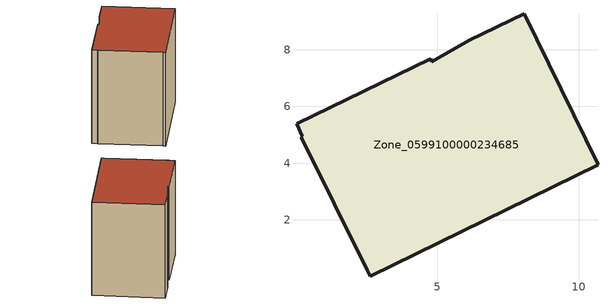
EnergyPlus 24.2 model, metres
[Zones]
Zone_0599100000234685
 floor ground (C_G): 0.26,4.95 0.05,5.38 4.78,7.68 4.81,7.57 6.14,8.34 8.07,9.27 10.67,3.94 2.65,0.01 2.54,0.23 0.21,4.92 z0
 wall outside (C_F): 8.07,9.27 6.14,8.34 4.81,7.57 4.78,7.68 0.05,5.38 0.26,4.95 0.21,4.92 2.54,0.23 2.65,0.01 10.67,3.94 8.07,9.27 z0:8.21
 roof outside (C_R): 2.65,0.01 10.67,3.94 8.07,9.27 6.14,8.34 4.81,7.57 4.78,7.68 0.05,5.38 0.26,4.95 0.21,4.92 2.54,0.23 z8.21
[BUILDING]
Pand.0599100000234685: North Axis=0; Terrain=City; Loads Convergence Tolerance Value=0.04; Temperature Convergence Tolerance Value=0.4; Solar Distribution=FullExterior; Maximum Number of Warmup Days=25; Minimum Number of Warmup Days=1
[Site:Location]
Rotterdam.The.Hague.AP_ZH_NLD Design_Conditions: Latitude=51.96; Longitude=4.45; Time Zone=1; Elevation=-4.5
[SITE:GROUNDTEMPERATURE:BUILDINGSURFACE]
18, 18, 18, 18, 18, 18, 18, 18, 18, 18, 18, 18
[MATERIAL] Thermal Absorptance=0.9; Solar Absorptance=0.7; Visible Absorptance=0.7
Name | Roughness | Thickness | Conductivity | Density | Specific Heat
G.TC.1965-1974 | MediumSmooth | 0.15 | 0.882353 | 540 | 1210
F.TC.1965-1974 | Rough | 0.3 | 0.697674 | 1920 | 840
R.TC.1965-1974 | MediumRough | 0.2 | 0.232558 | 1500 | 1000
[CONSTRUCTION]
C_G: G.TC.1965-1974
C_F: F.TC.1965-1974
C_R: R.TC.1965-1974
[ZONE]
Zone_0599100000234685: Type=1; Multiplier=1; Ceiling Height=Autocalculate; Volume=Autocalculate; Floor Area=autocalculate; Part of Total Floor Area=Yes
[ZONEINFILTRATION:DESIGNFLOWRATE]
Infil_Zone_0599100000234685: Zone or ZoneList or Space or SpaceList=Zone_0599100000234685; Schedule=AlwaysOn; Design Flow Rate Calculation Method=Flow/Area; Flow Rate per Floor Area=0.003; Constant Term Coefficient=1; Temperature Term Coefficient=0; Velocity Term Coefficient=0; Velocity Squared Term Coefficient=0
[HVACTEMPLATE:ZONE:IDEALLOADSAIRSYSTEM]
Zone_0599100000234685: Maximum Heating Supply Air Temperature=50; Minimum Cooling Supply Air Temperature=13; Maximum Heating Supply Air Humidity Ratio=0.0156; Minimum Cooling Supply Air Humidity Ratio=0.0077; Heating Limit=NoLimit; Cooling Limit=NoLimit; Dehumidification Control Type=ConstantSensibleHeatRatio; Cooling Sensible Heat Ratio=0.7; Dehumidification Setpoint=60; Humidification Control Type=None; Humidification Setpoint=30; Outdoor Air Method=None; Outdoor Air Flow Rate per Person=0.00944; Outdoor Air Flow Rate per Zone Floor Area=0; Outdoor Air Flow Rate per Zone=0; Demand Controlled Ventilation Type=None; Outdoor Air Economizer Type=NoEconomizer; Heat Recovery Type=None; Sensible Heat Recovery Effectiveness=0.7; Latent Heat Recovery Effectiveness=0.65
[ZONECONTROL:THERMOSTAT]
ThermostatControl_Zone_0599100000234685: Zone or ZoneList=Zone_0599100000234685; Control Type Schedule=DualSetpointControlType; Control 1=Thermostat_Zone_0599100000234685; Temperature Difference Between Cutout And Setpoint=0
[THERMOSTATSETPOINT:DUALSETPOINT]
Thermostat_Zone_0599100000234685: Heating Setpoint Temperature Schedule=HeatingSetpoint_Zone_0599100000234685; Cooling Setpoint Temperature Schedule=CoolingSetpoint_Zone_0599100000234685
[SCHEDULE:COMPACT]
HeatingSetpoint_Zone_0599100000234685: Through: 12/31, For: AllDays, Until: 24:00, 21
CoolingSetpoint_Zone_0599100000234685: Through: 12/31, For: AllDays, Until: 24:00, 24
DualSetpointControlType: Through: 12/31, For: AllDays, Until: 24:00, 4
AlwaysOn: Through: 12/31, For: AllDays, Until: 24:00, 1
